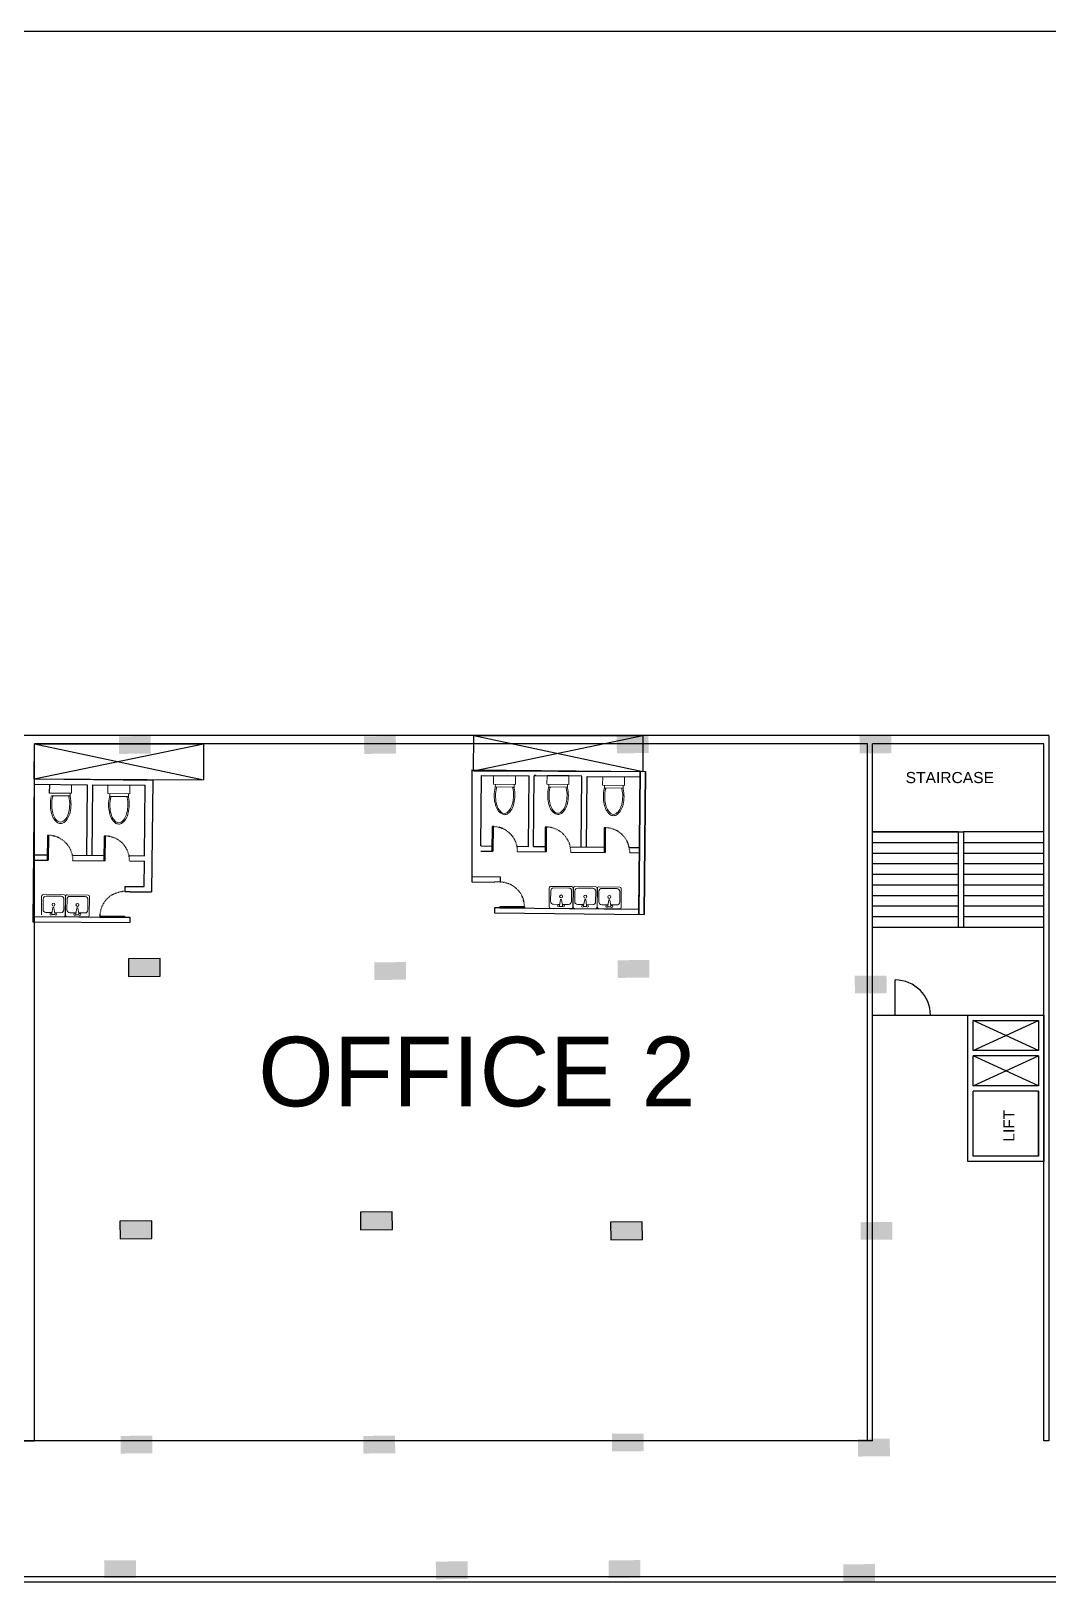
# Model space of a CAD drawing. Header units: millimetres. Extents: x 587797 to 2274247, y 1711 to 439204.
# Drawn here: x 1376007 to 1404874, y 287728 to 331711 of the extents above; entities that cross this region are included whole.
import ezdxf

# ---------------------------------------------------------------- set-up
doc = ezdxf.new("R2010")
doc.units = ezdxf.units.MM
doc.linetypes.add('ACAD_ISO03W100', pattern=[30, 12, -18])
doc.layers.add('finiture', color=7, linetype='Continuous', lineweight=20)
doc.styles.add('DIM_FONT', font='SIMPLEX', dxfattribs={"width": 0.8})
doc.styles.get("Standard").update_dxf_attribs({"font": 'arial.ttf'})

msp = doc.modelspace()

# ---------------------------------------------------------------- hatches: boundary and pattern name
h = msp.add_hatch(color=256)
h.dxf.hatch_style = 1
h.paths.add_polyline_path([(1379404.977, 311218.89), (1379400.69, 311718.872), (1378500.723, 311711.154), (1378505.01, 311211.172)])
h = msp.add_hatch(color=256)
h.dxf.hatch_style = 1
h.paths.add_polyline_path([(1386355.302, 311218.89), (1386351.014, 311718.872), (1385451.048, 311711.154), (1385455.335, 311211.172)])
h = msp.add_hatch(color=256)
h.dxf.hatch_style = 1
h.paths.add_polyline_path([(1393520.392, 311235.738), (1393516.104, 311735.72), (1392616.137, 311728.002), (1392620.425, 311228.02)])
h = msp.add_hatch(color=256)
h.dxf.hatch_style = 1
h.paths.add_polyline_path([(1400404.634, 311232.587), (1400400.346, 311732.569), (1399500.379, 311724.851), (1399504.667, 311224.87)])
h = msp.add_hatch(color=256)
h.dxf.hatch_style = 1
h.paths.add_polyline_path([(1379673.003, 304906.964), (1379668.715, 305406.945), (1378768.748, 305399.227), (1378773.036, 304899.246)])
h = msp.add_hatch(color=256)
h.dxf.hatch_style = 1
h.paths.add_polyline_path([(1386644.177, 304807.79), (1386639.889, 305307.772), (1385739.922, 305300.054), (1385744.21, 304800.073)])
h = msp.add_hatch(color=256)
h.dxf.hatch_style = 1
h.paths.add_polyline_path([(1393544.045, 304866.962), (1393539.757, 305366.944), (1392639.791, 305359.226), (1392644.078, 304859.244)])
h = msp.add_hatch(color=256)
h.dxf.hatch_style = 1
h.paths.add_polyline_path([(1400270.512, 304426.401), (1400266.225, 304926.383), (1399366.258, 304918.665), (1399370.546, 304418.684)])
h = msp.add_hatch(color=256)
h.dxf.hatch_style = 1
h.paths.add_polyline_path([(1386253.823, 297726.006), (1386249.536, 298225.987), (1385349.569, 298218.269), (1385353.857, 297718.288)])
h = msp.add_hatch(color=256)
h.dxf.hatch_style = 1
h.paths.add_polyline_path([(1379434.268, 297469.464), (1379429.98, 297969.445), (1378530.013, 297961.727), (1378534.301, 297461.746)])
h = msp.add_hatch(color=256)
h.dxf.hatch_style = 1
h.paths.add_polyline_path([(1393344.527, 297439.004), (1393340.239, 297938.986), (1392440.273, 297931.268), (1392444.56, 297431.286)])
h = msp.add_hatch(color=256)
h.dxf.hatch_style = 1
h.paths.add_polyline_path([(1400433.34, 297439.004), (1400429.052, 297938.986), (1399529.085, 297931.268), (1399533.373, 297431.286)])
h = msp.add_hatch(color=256)
h.dxf.hatch_style = 1
h.paths.add_polyline_path([(1379451.71, 291378.254), (1379447.422, 291878.236), (1378547.455, 291870.518), (1378551.743, 291370.536)])
h = msp.add_hatch(color=256)
h.dxf.hatch_style = 1
h.paths.add_polyline_path([(1386335.043, 291378.254), (1386330.756, 291878.236), (1385430.789, 291870.518), (1385435.077, 291370.536)])
h = msp.add_hatch(color=256)
h.dxf.hatch_style = 1
h.paths.add_polyline_path([(1393383.724, 291438.702), (1393379.437, 291938.684), (1392479.47, 291930.966), (1392483.757, 291430.984)])
h = msp.add_hatch(color=256)
h.dxf.hatch_style = 1
h.paths.add_polyline_path([(1400363.203, 291293.468), (1400358.915, 291793.45), (1399458.948, 291785.732), (1399463.236, 291285.75)])
h = msp.add_hatch(color=256)
h.dxf.hatch_style = 1
h.paths.add_polyline_path([(1378985.084, 287846.402), (1378980.797, 288346.383), (1378080.83, 288338.665), (1378085.117, 287838.684)])
h = msp.add_hatch(color=256)
h.dxf.hatch_style = 1
h.paths.add_polyline_path([(1388389.91, 287813.866), (1388385.622, 288313.847), (1387485.655, 288306.129), (1387489.943, 287806.148)])
h = msp.add_hatch(color=256)
h.dxf.hatch_style = 1
h.paths.add_polyline_path([(1393290.4, 287848.681), (1393286.112, 288348.663), (1392386.145, 288340.945), (1392390.433, 287840.963)])
h = msp.add_hatch(color=256)
h.dxf.hatch_style = 1
h.paths.add_polyline_path([(1399944.932, 287736.117), (1399940.645, 288236.099), (1399040.678, 288228.381), (1399044.965, 287728.399)])

# ---------------------------------------------------------------- linework, layer by layer
for p, q in [((1347477.966, 331711.038), (1546690.991, 331711.038)), ((1404874.256, 311729.619), (1350874.256, 311729.619)), ((1376099.929, 310499.628), (1376104.256, 311499.619)), ((1376099.929, 310499.628), (1380899.886, 311499.619)), ((1399724.256, 311499.619), (1376104.256, 311499.619)), ((1376104.256, 291729.619), (1376104.256, 311499.619)), ((1376104.256, 311499.619), (1380899.886, 311499.619)), ((1376104.256, 311499.619), (1380899.886, 310479.505)), ((1380899.886, 311499.619), (1380895.61, 310479.522)), ((1388559.137, 310729.628), (1388563.465, 311729.619)), ((1388559.137, 310729.628), (1393359.095, 311729.619)), ((1388563.465, 311729.619), (1393359.095, 311729.619)), ((1388563.465, 311729.619), (1393359.095, 310709.505)), ((1393359.095, 311729.619), (1393354.818, 310709.522)), ((1399724.256, 291729.619), (1399724.256, 311499.619)), ((1404724.256, 311499.619), (1399874.256, 311499.619)), ((1399874.256, 291729.619), (1399874.256, 311499.619)), ((1404724.256, 311499.619), (1399874.256, 311499.619)), ((1404724.256, 291729.619), (1404724.256, 311499.619)), ((1404874.256, 311729.619), (1404874.256, 291729.619)), ((1388510.44, 310755.618), (1393430.517, 310708.825)), ((1388510.44, 310755.618), (1388510.44, 307582.311)), ((1388559.137, 310729.628), (1393359.095, 310709.505)), ((1388759.888, 308602.53), (1388779.268, 310602.436)), ((1388779.268, 310602.436), (1390129.204, 310589.355)), ((1390109.825, 308589.449), (1390129.204, 310589.355)), ((1390259.818, 308587.995), (1390279.197, 310587.901)), ((1390318.92, 310599.012), (1390279.309, 310599.396)), ((1390279.309, 310599.396), (1391629.245, 310586.315)), ((1391609.754, 308574.914), (1391629.134, 310574.82)), ((1391759.747, 308573.461), (1391779.127, 310573.367)), ((1391779.127, 310573.367), (1393279.056, 310558.832)), ((1393241.277, 306660.087), (1393280.524, 310710.252)), ((1393280.524, 310710.252), (1393241.277, 306660.087)), ((1393259.677, 308558.926), (1393279.056, 310558.832)), ((1393391.27, 306658.633), (1393430.517, 310708.825)), ((1393430.517, 310708.825), (1393391.27, 306658.633)), ((1376098.511, 310502.303), (1376059.278, 306453.538)), ((1376097.057, 310352.283), (1377596.987, 310337.749)), ((1376098.511, 310502.276), (1379456.638, 310470.365)), ((1376099.929, 310499.628), (1380899.886, 310479.505)), ((1376534.282, 310100.004), (1376536.685, 310348.023)), ((1377596.987, 310337.749), (1377577.608, 308337.843)), ((1377746.98, 310336.295), (1377727.601, 308336.389)), ((1377746.98, 310336.295), (1379246.909, 310321.761)), ((1379227.53, 308321.855), (1379246.909, 310321.761)), ((1379456.638, 310470.365), (1379425.891, 307297.297)), ((1376472.508, 308898.577), (1376465.726, 308198.61)), ((1376501.507, 308898.296), (1376472.508, 308898.577)), ((1376501.507, 308898.296), (1376494.724, 308198.329)), ((1378081.044, 308882.99), (1378074.261, 308183.023)), ((1378110.042, 308882.709), (1378081.044, 308882.99)), ((1378110.042, 308882.709), (1378103.259, 308182.742)), ((1389081.135, 309149.443), (1389074.353, 308449.475)), ((1389110.134, 309149.162), (1389081.135, 309149.443)), ((1389110.134, 309149.162), (1389103.351, 308449.194)), ((1390590.842, 309134.813), (1390584.059, 308434.846)), ((1390619.84, 309134.532), (1390590.842, 309134.813)), ((1390619.84, 309134.532), (1390613.058, 308434.565)), ((1392263.408, 309118.606), (1392256.626, 308418.639)), ((1392292.407, 309118.325), (1392263.408, 309118.606)), ((1392292.407, 309118.325), (1392285.624, 308418.358)), ((1402299.256, 308999.619), (1399874.256, 308999.619)), ((1399874.256, 308999.619), (1402449.256, 308999.619)), ((1402299.256, 308999.619), (1402299.256, 306299.619)), ((1404724.256, 308999.619), (1402449.256, 308999.619)), ((1402449.256, 308999.619), (1402449.256, 306299.619)), ((1376077.678, 308352.377), (1376496.178, 308348.322)), ((1377179.885, 308341.697), (1378075.714, 308333.016)), ((1378788.421, 308326.11), (1379227.53, 308321.855)), ((1388758.435, 308452.537), (1389103.351, 308449.194)), ((1388759.888, 308602.53), (1389075.806, 308599.468)), ((1389788.512, 308592.562), (1390109.825, 308589.449)), ((1389803.318, 308442.412), (1390613.058, 308434.565)), ((1390259.818, 308587.995), (1390585.513, 308584.839)), ((1391298.219, 308577.933), (1392287.078, 308568.351)), ((1391313.025, 308427.782), (1392285.624, 308418.358)), ((1392970.785, 308561.726), (1393259.677, 308558.926)), ((1392985.591, 308411.575), (1393258.224, 308408.933)), ((1393242.73, 306810.08), (1393258.224, 308408.933)), ((1399874.256, 308699.619), (1402299.256, 308699.619)), ((1399874.256, 308399.619), (1402299.256, 308399.619)), ((1402449.256, 308699.619), (1404724.256, 308699.619)), ((1402449.256, 308399.619), (1404724.256, 308399.619)), ((1376076.225, 308202.384), (1376494.724, 308198.329)), ((1377194.691, 308191.546), (1378103.259, 308182.742)), ((1378803.227, 308175.959), (1379226.077, 308171.862)), ((1379219.075, 307449.308), (1379226.077, 308171.862)), ((1399874.256, 308099.619), (1402299.256, 308099.619)), ((1402449.256, 308099.619), (1404724.256, 308099.619)), ((1378668.447, 307454.644), (1378667.019, 307307.309)), ((1378668.447, 307454.644), (1379219.075, 307449.308)), ((1388510.44, 307729.983), (1389308.181, 307724.588)), ((1388510.44, 307585.326), (1389156.734, 307576.049)), ((1389156.76, 307578.707), (1389156.734, 307576.049)), ((1389306.753, 307577.254), (1389156.76, 307578.707)), ((1389308.181, 307724.588), (1389306.753, 307577.254)), ((1399874.256, 307799.619), (1402299.256, 307799.619)), ((1399874.256, 307499.619), (1402299.256, 307499.619)), ((1402449.256, 307799.619), (1404724.256, 307799.619)), ((1402449.256, 307499.619), (1404724.256, 307499.619)), ((1378667.019, 307307.309), (1378817.012, 307305.856)), ((1378816.986, 307303.197), (1379425.891, 307297.297)), ((1399874.256, 307199.619), (1402299.256, 307199.619)), ((1402449.256, 307199.619), (1404724.256, 307199.619)), ((1376060.731, 306603.53), (1378659.955, 306578.344)), ((1377960.269, 306614.125), (1377959.988, 306585.126)), ((1377959.988, 306585.126), (1378659.955, 306578.344)), ((1377960.269, 306614.125), (1378660.236, 306607.342)), ((1378660.236, 306607.342), (1378659.955, 306578.344)), ((1378659.955, 306578.344), (1378809.948, 306576.89)), ((1378809.948, 306576.89), (1378808.495, 306426.897)), ((1389149.696, 306849.742), (1389148.243, 306699.749)), ((1389148.243, 306699.749), (1393391.27, 306658.633)), ((1389299.689, 306848.288), (1389149.696, 306849.742)), ((1389299.97, 306877.287), (1389299.689, 306848.288)), ((1389299.689, 306848.288), (1393242.73, 306810.08)), ((1389999.657, 306841.505), (1389299.689, 306848.288)), ((1389999.938, 306870.504), (1389299.97, 306877.287)), ((1389999.938, 306870.504), (1389999.657, 306841.505)), ((1399874.256, 306899.619), (1402299.256, 306899.619)), ((1399874.256, 306599.619), (1402299.256, 306599.619)), ((1402449.256, 306899.619), (1404724.256, 306899.619)), ((1402449.256, 306599.619), (1404724.256, 306599.619)), ((1376059.278, 306453.538), (1378808.495, 306426.897)), ((1399874.256, 306299.619), (1404724.256, 306299.619)), ((1379668.715, 305406.945), (1378768.748, 305399.227)), ((1378768.748, 305399.227), (1378773.036, 304899.246)), ((1379673.003, 304906.964), (1379668.715, 305406.945)), ((1378773.036, 304899.246), (1379673.003, 304906.964)), ((1399874.256, 303799.619), (1399874.256, 304799.619)), ((1400513.216, 303799.619), (1400513.216, 304799.619)), ((1399874.256, 303799.619), (1404724.256, 303799.619)), ((1402574.256, 301649.619), (1402574.256, 303799.619)), ((1402574.256, 303799.619), (1404574.256, 303799.619)), ((1402724.256, 302799.619), (1402724.256, 303649.619)), ((1402724.256, 302799.619), (1404574.256, 303649.619)), ((1404574.256, 302799.619), (1402724.256, 303649.619)), ((1402724.256, 303649.619), (1404574.256, 303649.619)), ((1404574.256, 303649.619), (1404574.256, 302799.619)), ((1404724.256, 303799.619), (1404724.256, 299649.619)), ((1404574.256, 302799.619), (1402724.256, 302799.619)), ((1404574.256, 302649.619), (1402724.256, 302649.619)), ((1402724.256, 301799.619), (1402724.256, 302649.619)), ((1402724.256, 301799.619), (1404574.256, 302649.619)), ((1404574.256, 301799.619), (1402724.256, 302649.619)), ((1404574.256, 302649.619), (1404574.256, 301799.619)), ((1404574.256, 301799.619), (1402724.256, 301799.619)), ((1402574.256, 299649.619), (1402574.256, 301649.619)), ((1404574.256, 301649.619), (1402724.256, 301649.619)), ((1402724.256, 299799.619), (1402724.256, 301649.619)), ((1404574.256, 299799.619), (1404574.256, 301649.619)), ((1404574.256, 301649.619), (1404574.256, 299799.619)), ((1404574.256, 299649.619), (1402574.256, 299649.619)), ((1404724.256, 299649.619), (1402574.256, 299649.619)), ((1404574.256, 299799.619), (1402724.256, 299799.619)), ((1386249.536, 298225.987), (1385349.569, 298218.269)), ((1385349.569, 298218.269), (1385353.857, 297718.288)), ((1386253.823, 297726.006), (1386249.536, 298225.987)), ((1379429.98, 297969.445), (1378530.013, 297961.727)), ((1378530.013, 297961.727), (1378534.301, 297461.746)), ((1379434.268, 297469.464), (1379429.98, 297969.445)), ((1393340.239, 297938.986), (1392440.273, 297931.268)), ((1392440.273, 297931.268), (1392444.56, 297431.286)), ((1393344.527, 297439.004), (1393340.239, 297938.986)), ((1378534.301, 297461.746), (1379434.268, 297469.464)), ((1385353.857, 297718.288), (1386253.823, 297726.006)), ((1392444.56, 297431.286), (1393344.527, 297439.004)), ((1399874.256, 291729.619), (1399874.256, 292499.619)), ((1384874.256, 291729.619), (1350874.256, 291729.619)), ((1351104.256, 291729.619), (1376104.256, 291729.619)), ((1399874.256, 291729.619), (1384874.256, 291729.619)), ((1404874.256, 291729.619), (1404724.256, 291729.619)), ((1404874.256, 291729.619), (1404724.256, 291729.619)), ((1350874.256, 287879.619), (1419874.256, 287879.619)), ((1350874.256, 287729.619), (1419874.256, 287729.619))]:
    msp.add_line(p, q)
at = {"linetype": 'ACAD_ISO03W100'}
for centre, start, end in [((1376494.724, 308198.329), 359.4448144, 89.4448144), ((1378103.259, 308182.742), 359.4448144, 89.4448144), ((1389103.351, 308449.194), 359.4448144, 89.4448144), ((1390613.058, 308434.565), 359.4448144, 89.4448144), ((1392285.624, 308418.358), 359.4448144, 89.4448144), ((1389299.97, 306877.287), 359.4448144, 89.4448144), ((1378660.236, 306607.342), 89.4448144, 179.4448144)]:
    msp.add_arc(centre, 700, start, end, dxfattribs=at)
msp.add_arc((1400513.216, 303799.619), 1000, 0, 90)
at = {"layer": 'finiture'}
for p, q in [((1389120.462, 310350.758), (1389122.865, 310598.777)), ((1389122.865, 310598.777), (1389743.539, 310592.763)), ((1389743.539, 310592.763), (1389741.136, 310344.743)), ((1390637.614, 310352.655), (1390640.017, 310600.674)), ((1390640.017, 310600.674), (1391260.691, 310594.66)), ((1391260.691, 310594.66), (1391258.288, 310346.64)), ((1392216.351, 310321.087), (1392218.755, 310569.107)), ((1392839.428, 310563.092), (1392837.025, 310315.073)), ((1377154.956, 310093.989), (1376534.282, 310100.004)), ((1377117.552, 310021.141), (1377118.267, 310094.853)), ((1377157.359, 310342.009), (1377154.956, 310093.989)), ((1378184.204, 310084.016), (1378186.608, 310332.035)), ((1378804.878, 310078.001), (1378184.204, 310084.016)), ((1378186.608, 310332.035), (1378807.282, 310326.021)), ((1378237.364, 310007.341), (1378238.107, 310084.001)), ((1378767.475, 310005.153), (1378768.189, 310078.865)), ((1378807.282, 310326.021), (1378804.878, 310078.001)), ((1389741.136, 310344.743), (1389120.462, 310350.758)), ((1389173.621, 310274.083), (1389174.364, 310350.743)), ((1389174.272, 310274.266), (1389700.345, 310269.169)), ((1389703.732, 310271.895), (1389704.447, 310345.607)), ((1391258.288, 310346.64), (1390637.614, 310352.655)), ((1390690.774, 310275.98), (1390691.516, 310352.64)), ((1390691.424, 310276.163), (1391217.497, 310271.066)), ((1391220.884, 310273.792), (1391221.599, 310347.504)), ((1392837.025, 310315.073), (1392216.351, 310321.087)), ((1392269.511, 310244.412), (1392270.254, 310321.073)), ((1392270.161, 310244.596), (1392796.235, 310239.498)), ((1392799.622, 310242.224), (1392800.336, 310315.936)), ((1376588.092, 310023.512), (1377114.165, 310018.415)), ((1378238.015, 310007.524), (1378764.088, 310002.427)), ((1391338.895, 307448.635), (1390747.031, 307454.37)), ((1392021.645, 307442.019), (1391429.78, 307447.754)), ((1392704.091, 307435.406), (1392112.226, 307441.141)), ((1376302.621, 306643.467), (1376307.81, 307178.963)), ((1376308.362, 307178.958), (1376303.173, 306643.461)), ((1376346.951, 306798.064), (1376349.819, 307093.996)), ((1376942.912, 307215.089), (1376351.048, 307220.824)), ((1376435.19, 307177.729), (1376857.95, 307173.632)), ((1376941.683, 307088.261), (1376938.815, 306792.328)), ((1376979.589, 306636.907), (1376984.778, 307172.403)), ((1376982.575, 306636.878), (1376987.764, 307172.374)), ((1376988.316, 307172.369), (1376983.127, 306636.872)), ((1377026.905, 306791.475), (1377029.773, 307087.407)), ((1377622.866, 307208.5), (1377031.002, 307214.235)), ((1377115.144, 307171.14), (1377537.904, 307167.043)), ((1377621.637, 307081.672), (1377618.769, 306785.74)), ((1377659.543, 306630.318), (1377664.732, 307165.814)), ((1390698.604, 306877.013), (1390703.793, 307412.509)), ((1390704.345, 307412.504), (1390699.156, 306877.007)), ((1390742.934, 307031.61), (1390745.802, 307327.542)), ((1390831.173, 307411.275), (1391253.934, 307407.178)), ((1391025.321, 307085.247), (1390995.498, 306916.416)), ((1391053.505, 307084.973), (1391025.321, 307085.247)), ((1391080.05, 306915.596), (1391053.505, 307084.973)), ((1391337.666, 307321.807), (1391334.799, 307025.874)), ((1391375.573, 306870.453), (1391380.762, 307405.949)), ((1391381.354, 306870.397), (1391386.543, 307405.893)), ((1391387.095, 307405.888), (1391381.905, 306870.391)), ((1391425.684, 307024.994), (1391428.551, 307320.926)), ((1391513.923, 307404.659), (1391936.683, 307400.562)), ((1391708.07, 307078.631), (1391678.247, 306909.8)), ((1391736.254, 307078.358), (1391708.07, 307078.631)), ((1391762.799, 306908.98), (1391736.254, 307078.358)), ((1392020.416, 307315.191), (1392017.548, 307019.258)), ((1392058.322, 306863.837), (1392063.511, 307399.333)), ((1392063.8, 306863.784), (1392068.989, 307399.28)), ((1392069.54, 307399.275), (1392064.351, 306863.778)), ((1392108.13, 307018.381), (1392110.997, 307314.313)), ((1392196.369, 307398.046), (1392619.129, 307393.949)), ((1392390.516, 307072.018), (1392360.693, 306903.187)), ((1392418.7, 307071.745), (1392390.516, 307072.018)), ((1392445.245, 306902.367), (1392418.7, 307071.745)), ((1392702.862, 307308.578), (1392699.994, 307012.645)), ((1392740.768, 306857.224), (1392745.957, 307392.72)), ((1376345.039, 306600.775), (1376936.904, 306595.04)), ((1376606.834, 306710.985), (1376430.684, 306712.692)), ((1376683.794, 306653.866), (1376599.242, 306654.686)), ((1376629.337, 306851.701), (1376599.515, 306682.87)), ((1376657.522, 306851.427), (1376629.337, 306851.701)), ((1376684.067, 306682.05), (1376657.522, 306851.427)), ((1376853.444, 306708.596), (1376677.294, 306710.303)), ((1377024.993, 306594.187), (1377616.858, 306588.451)), ((1377286.788, 306704.396), (1377110.638, 306706.103)), ((1377363.748, 306647.277), (1377279.196, 306648.097)), ((1377309.292, 306845.112), (1377279.469, 306676.281)), ((1377337.476, 306844.839), (1377309.292, 306845.112)), ((1377364.021, 306675.461), (1377337.476, 306844.839)), ((1377533.398, 306702.007), (1377357.248, 306703.714)), ((1390741.023, 306834.321), (1391332.887, 306828.586)), ((1391002.817, 306944.531), (1390826.667, 306946.238)), ((1391079.777, 306887.412), (1390995.225, 306888.232)), ((1391249.427, 306942.142), (1391073.277, 306943.849)), ((1391423.772, 306827.706), (1392015.636, 306821.97)), ((1391685.566, 306937.915), (1391509.416, 306939.622)), ((1391762.526, 306880.796), (1391677.974, 306881.616)), ((1391932.177, 306935.526), (1391756.027, 306937.233)), ((1392106.218, 306821.093), (1392698.082, 306815.357)), ((1392368.012, 306931.302), (1392191.862, 306933.009)), ((1392444.972, 306874.183), (1392360.42, 306875.003)), ((1392614.623, 306928.913), (1392438.472, 306930.62))]:
    msp.add_line(p, q, dxfattribs=at)
for centre, radius in [((1391040.232, 307169.662), 42.278), ((1391722.981, 307163.046), 42.278), ((1392405.427, 307156.433), 42.278), ((1376571.194, 306669.051), 28.185), ((1376644.249, 306936.116), 42.278), ((1376712.114, 306667.685), 28.185), ((1377251.148, 306662.462), 28.185), ((1377324.203, 306929.527), 42.278), ((1377392.068, 306661.096), 28.185), ((1390967.177, 306902.597), 28.185), ((1391108.098, 306901.231), 28.185), ((1391649.927, 306895.981), 28.185), ((1391790.847, 306894.615), 28.185), ((1392332.373, 306889.368), 28.185), ((1392473.293, 306888.002), 28.185)]:
    msp.add_circle(centre, radius, dxfattribs=at)
for centre, radius, start, end in [((1390150.057, 310024.414), 1007.399, 166.8862377, 192.0033912), ((1389797.08, 310106.644), 644.97, 164.9363749, 166.8862377), ((1390150.057, 310024.414), 970.194, 166.8862377, 179.4448144), ((1389797.08, 310106.644), 607.765, 164.9363749, 166.8862377), ((1389074.406, 310113.647), 607.765, 12.0033912, 13.9532541), ((1388719.902, 310038.273), 970.194, 359.4448144, 12.0033912), ((1389074.406, 310113.647), 644.97, 12.0033912, 13.9532541), ((1388719.902, 310038.273), 1007.399, 359.4448144, 12.0033912), ((1391667.209, 310026.311), 1007.399, 166.8862377, 192.0033912), ((1391314.232, 310108.541), 644.97, 164.9363749, 166.8862377), ((1391667.209, 310026.311), 970.194, 166.8862377, 179.4448144), ((1391314.232, 310108.541), 607.765, 164.9363749, 166.8862377), ((1390591.558, 310115.544), 607.765, 12.0033912, 13.9532541), ((1390237.054, 310040.17), 970.194, 359.4448144, 12.0033912), ((1390591.558, 310115.544), 644.97, 12.0033912, 13.9532541), ((1390237.054, 310040.17), 1007.399, 359.4448144, 12.0033912), ((1393245.946, 309994.744), 1007.399, 166.8862377, 179.4448144), ((1392892.969, 310076.974), 644.97, 164.9363749, 166.8862377), ((1393245.946, 309994.744), 970.194, 166.8862377, 179.4448144), ((1392892.969, 310076.974), 607.765, 164.9363749, 166.8862377), ((1392170.296, 310083.977), 607.765, 12.0033912, 13.9532541), ((1391815.791, 310008.602), 970.194, 359.4448144, 12.0033912), ((1392170.296, 310083.977), 644.97, 12.0033912, 13.9532541), ((1391815.791, 310008.602), 1007.399, 359.4448144, 12.0033912), ((1377563.877, 309773.66), 1007.399, 179.4448144, 192.0033912), ((1377563.877, 309773.66), 1007.399, 166.8862377, 179.4448144), ((1377563.877, 309773.66), 970.194, 179.4448144, 192.0033912), ((1377563.877, 309773.66), 970.194, 166.8862377, 179.4448144), ((1377210.9, 309855.89), 607.765, 164.9363749, 166.8862377), ((1376488.226, 309862.893), 607.765, 12.0033912, 13.9532541), ((1376133.722, 309787.519), 970.194, 346.8862377, 359.4448144), ((1376133.722, 309787.519), 970.194, 359.4448144, 12.0033912), ((1376488.226, 309862.893), 644.97, 12.0033912, 13.9532541), ((1376133.722, 309787.519), 1007.399, 346.8862377, 359.4448144), ((1376133.722, 309787.519), 1007.399, 359.4448144, 12.0033912), ((1379213.799, 309757.672), 1007.399, 179.4448144, 192.0033912), ((1379213.799, 309757.672), 1007.399, 166.8862377, 179.4448144), ((1378860.822, 309839.902), 644.97, 164.9363749, 166.8862377), ((1379213.799, 309757.672), 970.194, 179.4448144, 192.0033912), ((1379213.799, 309757.672), 970.194, 166.8862377, 179.4448144), ((1378860.822, 309839.902), 607.765, 164.9363749, 166.8862377), ((1378138.149, 309846.905), 607.765, 12.0033912, 13.9532541), ((1377783.645, 309771.531), 970.194, 346.8862377, 359.4448144), ((1377783.645, 309771.531), 970.194, 359.4448144, 12.0033912), ((1378138.149, 309846.905), 644.97, 12.0033912, 13.9532541), ((1377783.645, 309771.531), 1007.399, 346.8862377, 359.4448144), ((1377783.645, 309771.531), 1007.399, 359.4448144, 12.0033912), ((1389795.552, 309949.04), 644.97, 192.0033912, 207.7165492), ((1390150.057, 310024.414), 970.194, 179.4448144, 192.0033912), ((1389795.552, 309949.04), 607.765, 192.0033912, 207.7165492), ((1389491.837, 309778.072), 296.758, 205.7673013, 257.9162582), ((1389571.716, 309831.441), 354.917, 207.7165492, 231.8417798), ((1389294.395, 309834.128), 354.917, 307.0478492, 331.1730797), ((1389294.395, 309834.128), 392.122, 307.0478492, 331.1730797), ((1389072.879, 309956.043), 607.765, 331.1730797, 346.8862377), ((1389072.879, 309956.043), 644.97, 331.1730797, 346.8862377), ((1388719.902, 310038.273), 970.194, 346.8862377, 359.4448144), ((1388719.902, 310038.273), 1007.399, 346.8862377, 359.4448144), ((1391312.704, 309950.937), 644.97, 192.0033912, 207.7165492), ((1391667.209, 310026.311), 970.194, 179.4448144, 192.0033912), ((1391312.704, 309950.937), 607.765, 192.0033912, 207.7165492), ((1391008.989, 309779.969), 296.758, 205.7673013, 257.9162582), ((1391088.868, 309833.338), 354.917, 207.7165492, 231.8417798), ((1390811.547, 309836.025), 354.917, 307.0478492, 331.1730797), ((1390811.547, 309836.025), 392.122, 307.0478492, 331.1730797), ((1390590.031, 309957.94), 607.765, 331.1730797, 346.8862377), ((1390590.031, 309957.94), 644.97, 331.1730797, 346.8862377), ((1390237.054, 310040.17), 970.194, 346.8862377, 359.4448144), ((1390237.054, 310040.17), 1007.399, 346.8862377, 359.4448144), ((1393245.946, 309994.744), 1007.399, 179.4448144, 192.0033912), ((1392891.442, 309919.37), 644.97, 192.0033912, 207.7165492), ((1393245.946, 309994.744), 970.194, 179.4448144, 192.0033912), ((1392891.442, 309919.37), 607.765, 192.0033912, 207.7165492), ((1392168.769, 309926.373), 607.765, 331.1730797, 346.8862377), ((1392168.769, 309926.373), 644.97, 331.1730797, 346.8862377), ((1391815.791, 310008.602), 970.194, 346.8862377, 359.4448144), ((1391815.791, 310008.602), 1007.399, 346.8862377, 359.4448144), ((1377209.372, 309698.286), 644.97, 192.0033912, 207.7165492), ((1377209.372, 309698.286), 607.765, 192.0033912, 207.7165492), ((1376985.536, 309580.687), 392.122, 207.7165492, 231.8417798), ((1376985.536, 309580.687), 354.917, 207.7165492, 231.8417798), ((1376845.131, 309401.996), 164.868, 231.8417798, 269.4448144), ((1376845.131, 309401.996), 127.664, 231.8417798, 269.4448144), ((1376845.131, 309401.996), 164.868, 269.4448144, 307.0478492), ((1376845.131, 309401.996), 127.664, 269.4448144, 307.0478492), ((1376708.215, 309583.374), 354.917, 307.0478492, 331.1730797), ((1376708.215, 309583.374), 392.122, 307.0478492, 331.1730797), ((1376486.699, 309705.289), 607.765, 331.1730797, 346.8862377), ((1376486.699, 309705.289), 644.97, 331.1730797, 346.8862377), ((1378859.295, 309682.298), 644.97, 192.0033912, 207.7165492), ((1378859.295, 309682.298), 607.765, 192.0033912, 207.7165492), ((1378635.459, 309564.699), 392.122, 207.7165492, 231.8417798), ((1378635.459, 309564.699), 354.917, 207.7165492, 231.8417798), ((1378495.053, 309386.008), 164.868, 231.8417798, 269.4448144), ((1378495.053, 309386.008), 127.664, 231.8417798, 269.4448144), ((1378495.053, 309386.008), 164.868, 269.4448144, 307.0478492), ((1378495.053, 309386.008), 127.664, 269.4448144, 307.0478492), ((1378358.137, 309567.386), 354.917, 307.0478492, 331.1730797), ((1378358.137, 309567.386), 392.122, 307.0478492, 331.1730797), ((1378136.622, 309689.301), 607.765, 331.1730797, 346.8862377), ((1378136.622, 309689.301), 644.97, 331.1730797, 346.8862377), ((1389431.311, 309652.75), 127.664, 231.8417798, 269.4448144), ((1389431.311, 309652.75), 164.868, 269.4448144, 307.0478492), ((1389431.311, 309652.75), 127.664, 269.4448144, 307.0478492), ((1390948.463, 309654.647), 127.664, 231.8417798, 269.4448144), ((1390948.463, 309654.647), 164.868, 269.4448144, 307.0478492), ((1390948.463, 309654.647), 127.664, 269.4448144, 307.0478492), ((1392667.605, 309801.771), 392.122, 207.7165492, 231.8417798), ((1392667.605, 309801.771), 354.917, 207.7165492, 231.8417798), ((1392527.2, 309623.079), 164.868, 231.8417798, 269.4448144), ((1392527.2, 309623.079), 127.664, 231.8417798, 269.4448144), ((1392527.2, 309623.079), 164.868, 269.4448144, 307.0478492), ((1392527.2, 309623.079), 127.664, 269.4448144, 307.0478492), ((1392390.284, 309804.458), 354.917, 307.0478492, 331.1730797), ((1392390.284, 309804.458), 392.122, 307.0478492, 331.1730797), ((1390746.621, 307412.094), 42.278, 89.4448144, 179.4448144), ((1391338.486, 307406.359), 42.278, 359.4448144, 89.4448144), ((1391429.371, 307405.478), 42.278, 89.4448144, 179.4448144), ((1392021.235, 307399.743), 42.278, 359.4448144, 89.4448144), ((1392111.817, 307398.865), 42.278, 89.4448144, 179.4448144), ((1376350.638, 307178.548), 42.278, 89.4448144, 179.4448144), ((1376434.371, 307093.176), 84.556, 89.4448144, 179.4448144), ((1376857.131, 307089.08), 84.556, 359.4448144, 89.4448144), ((1376942.502, 307172.813), 42.278, 359.4448144, 89.4448144), ((1377030.592, 307171.959), 42.278, 89.4448144, 179.4448144), ((1377114.325, 307086.588), 84.556, 89.4448144, 179.4448144), ((1377537.085, 307082.491), 84.556, 359.4448144, 89.4448144), ((1377622.456, 307166.224), 42.278, 359.4448144, 89.4448144), ((1390827.486, 307030.79), 84.556, 179.4448144, 269.4448144), ((1390830.354, 307326.722), 84.556, 89.4448144, 179.4448144), ((1391250.247, 307026.694), 84.556, 269.4448144, 359.4448144), ((1391253.114, 307322.626), 84.556, 359.4448144, 89.4448144), ((1391510.236, 307024.174), 84.556, 179.4448144, 269.4448144), ((1391513.103, 307320.107), 84.556, 89.4448144, 179.4448144), ((1391932.996, 307020.078), 84.556, 269.4448144, 359.4448144), ((1391935.864, 307316.01), 84.556, 359.4448144, 89.4448144), ((1392192.682, 307017.561), 84.556, 179.4448144, 269.4448144), ((1392195.549, 307313.494), 84.556, 89.4448144, 179.4448144), ((1392615.442, 307013.465), 84.556, 269.4448144, 359.4448144), ((1392618.31, 307309.397), 84.556, 359.4448144, 89.4448144), ((1392703.681, 307393.13), 42.278, 359.4448144, 89.4448144), ((1376431.503, 306797.244), 84.556, 179.4448144, 269.4448144), ((1376854.263, 306793.148), 84.556, 269.4448144, 359.4448144), ((1376937.313, 306637.316), 42.278, 269.4448144, 359.4448144), ((1377025.403, 306636.463), 42.278, 179.4448144, 269.4448144), ((1377111.457, 306790.655), 84.556, 179.4448144, 269.4448144), ((1377534.217, 306786.559), 84.556, 269.4448144, 359.4448144), ((1377617.267, 306630.727), 42.278, 269.4448144, 359.4448144), ((1390741.432, 306876.598), 42.278, 179.4448144, 269.4448144), ((1391333.297, 306870.862), 42.278, 269.4448144, 359.4448144), ((1391424.182, 306869.982), 42.278, 179.4448144, 269.4448144), ((1392016.046, 306864.246), 42.278, 269.4448144, 359.4448144), ((1392106.627, 306863.369), 42.278, 179.4448144, 269.4448144), ((1392698.492, 306857.633), 42.278, 269.4448144, 359.4448144)]:
    msp.add_arc(centre, radius, start, end, dxfattribs=at)

# ---------------------------------------------------------------- texts
for s, height, p in [('STAIRCASE', 316.3813, (1400809.633, 310382.427)), ('OFFICE 2', 1973.0821, (1382448.071, 301216.781))]:
    msp.add_text(s, height=height).set_placement(p)
msp.add_text('LIFT', height=311.9008, rotation=90).set_placement((1403893.974, 300218.309))
at = {"layer": 'finiture', "style": 'DIM_FONT', "width": 0.8, "flags": 9}
for tag, p, s in [('XSIZE', (1376640.972, 306597.908), '450'), ('YSIZE', (1376640.972, 306597.908), '491'), ('XSIZE', (1377320.926, 306591.319), '450'), ('YSIZE', (1377320.926, 306591.319), '491'), ('XSIZE', (1391036.955, 306831.454), '450'), ('YSIZE', (1391036.955, 306831.454), '491'), ('YSIZE', (1391719.704, 306824.838), '491'), ('XSIZE', (1391719.704, 306824.838), '450'), ('YSIZE', (1392402.15, 306818.225), '491'), ('XSIZE', (1392402.15, 306818.225), '450')]:
    msp.add_attdef(tag, p, s, height=0.689, rotation=89.4448144, dxfattribs=at)

doc.saveas('drawing.dxf')
